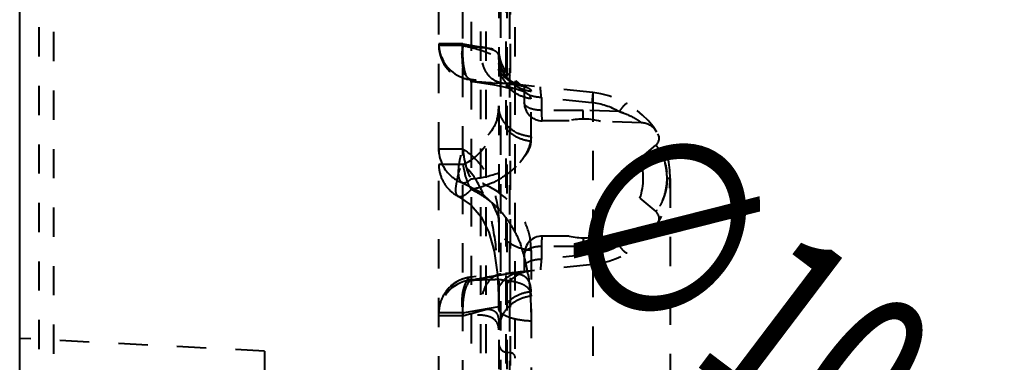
# Model space of a CAD drawing. Header units: millimetres. Extents: x 309 to 11345, y -1340 to 1318.
# Drawn here: x 1437.3 to 1492.7, y -382.3 to -363.1 of the extents above; entities that cross this region are included whole.
import ezdxf

# ---------------------------------------------------------------- set-up
doc = ezdxf.new("R2010")
doc.units = ezdxf.units.MM
doc.header["$LTSCALE"] = 16.335
doc.header["$PDMODE"] = 3
doc.header["$PDSIZE"] = 0.3125
doc.linetypes.add('HIDDEN', pattern=[0.2, 0.1, -0.1])
doc.layers.get('0').update_dxf_attribs({"linetype": 'CONTINUOUS'})
doc.layers.get('Defpoints').update_dxf_attribs({"linetype": 'CONTINUOUS'})
doc.layers.add('DEFAULT_2', color=8, linetype='HIDDEN')
doc.styles.get("Standard").update_dxf_attribs({"font": 'txt', "width": 0.8})
doc.dimstyles.get("Standard").update_dxf_attribs({"dimtxt": 0.15625, "dimasz": 0.1875, "dimexe": 0.125, "dimexo": 0.0625, "dimtad": 0, "dimtih": 1, "dimtoh": 1, "dimdsep": 46, "dimtxsty": 'Standard', "dimcen": 0.09, "dimadec": 0, "dimazin": 0, "dimtp": 0.01, "dimtm": 0.01, "dimtfac": 1, "dimtofl": 0, "dimtmove": 0, "dimatfit": 3, "dimfxl": 0, "dimtolj": 1, "dimarcsym": 0})

# ---------------------------------------------------------------- blocks, each defined once
blk = doc.blocks.new('*D170')
at = {"color": 4, "lineweight": -2}
blk.add_line((1497.371, -393.202), (1505.343, -399.239), dxfattribs=at)
at = {"color": 4}
blk.add_solid([(1506.35, -397.91), (1504.337, -400.567), (1513.316, -405.275)], dxfattribs=at)
at = {"layer": 'Defpoints', "color": 0}
for p in [(1513.316, -405.275), (1521.289, -411.311)]:
    blk.add_point(p, dxfattribs=at)
at = {"color": 6, "insert": (1484.083, -383.142), "char_height": 10, "attachment_point": 5, "rotation": 322.8702}
blk.add_mtext('\\A1;∅10.00', dxfattribs=at)

msp = doc.modelspace()

# ---------------------------------------------------------------- linework, layer by layer
at = {"color": 7, "linetype": 'Continuous'}
msp.add_line((1437.303, -708.458), (1437.303, -218.458), dxfattribs=at)
at = {"layer": 'DEFAULT_2', "color": 8, "linetype": 'HIDDEN'}
for p, q in [((1438.361, -304.753), (1438.361, -383.534)), ((1439.174, -308.281), (1439.174, -383.653)), ((1462.493, -600.102), (1462.493, -312.814)), ((1464.934, -597.141), (1464.934, -315.775)), ((1464.424, -594.681), (1464.424, -318.235)), ((1464.015, -318.935), (1464.015, -593.981)), ((1462.006, -586.34), (1462.006, -324.903)), ((1464.654, -325.271), (1464.654, -587.645)), ((1460.667, -586.117), (1460.667, -326.799)), ((1464.134, -586.306), (1464.134, -326.634)), ((1464.617, -326.634), (1464.617, -586.282)), ((1462.993, -331.122), (1462.993, -441.878)), ((1463.29, -331.122), (1463.29, -441.878)), ((1464.483, -418.582), (1464.483, -335.968)), ((1462.006, -364.482), (1460.667, -364.482)), ((1462.007, -364.482), (1464.015, -364.834)), ((1462.006, -364.571), (1460.667, -364.571)), ((1462.418, -366.565), (1462.468, -366.566)), ((1462.418, -366.565), (1462.418, -366.565)), ((1469.26, -367.196), (1462.468, -366.482)), ((1463.643, -366.654), (1464.039, -366.682)), ((1464.039, -366.682), (1464.16, -366.69)), ((1464.175, -366.662), (1464.635, -366.716)), ((1465.179, -366.76), (1465.192, -366.768)), ((1465.179, -366.76), (1465.179, -366.76)), ((1465.179, -366.76), (1465.18, -366.76)), ((1465.437, -366.794), (1465.437, -367.773)), ((1465.816, -369.931), (1465.816, -367.121)), ((1469.26, -367.196), (1469.26, -452.657)), ((1466.39, -367.476), (1466.39, -368.197)), ((1469.207, -367.772), (1466.39, -367.476)), ((1468.72, -368.197), (1466.39, -368.197)), ((1470.726, -368.267), (1468.72, -368.197)), ((1467.945, -368.778), (1466.443, -368.778)), ((1471.982, -368.891), (1469.685, -368.811)), ((1462.006, -370.355), (1460.667, -370.355)), ((1471.886, -370.896), (1472.78, -370.146)), ((1462.007, -371.211), (1460.667, -371.211)), ((1461.999, -372.248), (1461.998, -372.248)), ((1473.582, -371.996), (1473.402, -371.996)), ((1473.582, -371.996), (1473.582, -453.704)), ((1461.764, -373.003), (1461.764, -373.003)), ((1461.764, -373.003), (1462.477, -373.494)), ((1471.886, -373.096), (1472.78, -373.846)), ((1462.477, -373.494), (1463.03, -374.149)), ((1463.03, -374.149), (1463.453, -374.99)), ((1463.453, -374.99), (1463.759, -376.061)), ((1467.945, -375.214), (1466.443, -375.214)), ((1471.982, -375.101), (1469.685, -375.181)), ((1463.759, -376.061), (1463.944, -377.368)), ((1465.816, -376.016), (1465.816, -398.764)), ((1466.39, -375.795), (1466.39, -376.516)), ((1468.72, -375.795), (1466.39, -375.795)), ((1470.726, -375.725), (1468.72, -375.795)), ((1465.437, -376.219), (1465.437, -377.198)), ((1469.207, -376.22), (1466.39, -376.516)), ((1464.874, -377.267), (1462.38, -377.675)), ((1469.26, -376.796), (1462.468, -377.51)), ((1465.251, -377.218), (1464.874, -377.267)), ((1465.192, -377.224), (1465.184, -377.23)), ((1465.297, -377.212), (1465.249, -377.218)), ((1462.468, -377.678), (1462.388, -377.673)), ((1462.388, -377.673), (1462.388, -377.674)), ((1464.165, -377.391), (1464.044, -377.412)), ((1462.006, -379.51), (1464.015, -379.158)), ((1464.015, -379.158), (1462.006, -379.51)), ((1462.006, -379.51), (1460.667, -379.51)), ((1462.006, -379.663), (1460.667, -379.663)), ((1450.956, -381.643), (1437.303, -380.928)), ((1450.956, -381.643), (1450.956, -400.558)), ((1464.654, -381.73), (1464.483, -381.718))]:
    msp.add_line(p, q, dxfattribs=at)
for points in [[(1465.061, -366.792), (1465.056, -366.791), (1464.841, -366.684), (1464.453, -366.348), (1464.13, -365.794), (1464.015, -365.15)], [(1464.78, -367.014), (1464.743, -366.993), (1464.479, -366.778), (1464.174, -366.322), (1464.015, -365.587)], [(1462.417, -366.565), (1462.942, -366.637), (1463.78, -366.771)], [(1464.635, -366.716), (1464.97, -366.771), (1465.061, -366.792)], [(1463.78, -366.771), (1464.396, -366.899), (1464.736, -366.997), (1464.78, -367.014)], [(1465.245, -366.774), (1465.191, -366.764), (1465.179, -366.76)], [(1461.998, -372.248), (1463.008, -372.756), (1463.652, -373.376), (1463.973, -374.122), (1464.015, -374.555)], [(1465.179, -377.232), (1465.19, -377.228), (1465.245, -377.218)], [(1465.184, -377.23), (1465.179, -377.232), (1465.192, -377.228)], [(1463.944, -377.368), (1464.013, -378.88), (1464.015, -379.266)]]:
    msp.add_lwpolyline(points, dxfattribs=at)
for centre, radius, start, end in [((1462.678, -364.571), 2.011, 180, 262.5514), ((1466.026, -364.834), 2.011, 180, 264), ((1462.677, -364.495), 1.998, 201.0709, 263.9732), ((1466.114, -365.097), 2.103, 193.2179, 201.2064), ((1470.113, -272.828), 94.049, 265.33708, 266.05478), ((1454.499, -507.199), 140.841, 85.8872, 86.0667), ((1461.605, -408.132), 41.519, 85.3562, 85.8623), ((1464.436, -367.404), 1.001, 39.2314, 58.083), ((1466.083, -364.981), 2.159, 237.4388, 252.256), ((1463.86, -373.588), 6.915, 79.9345, 80.9024), ((1465.314, -366.109), 0.669, 260.4431, 264.0521), ((1466.047, -365.105), 2.03, 252.2462, 258.3628), ((1466.006, -365.303), 1.828, 258.3552, 264.0285), ((1468.755, -371.996), 4.826, 276, 84), ((1466.443, -367.773), 1.006, 180, 270), ((1468.808, -371.572), 3.821, 59.8618, 83.9982), ((1460.921, -367.948), 3.095, 357.0105, 0.0058), ((1465.494, -367.947), 1.478, 180.0179, 186.363), ((1469.157, -373.398), 5.365, 69.9401, 72.9899), ((1468.755, -371.996), 3.318, 73.721, 104.1411), ((1471.947, -369.896), 1.006, 33.3405, 88), ((1465.954, -367.567), 2.098, 240.4201, 246.3275), ((1472.457, -369.761), 0.503, 310, 31.1211), ((1462.678, -370.355), 2.011, 180.0003, 226.8615), ((1468.755, -371.996), 3.318, 340.6476, 19.3524), ((1470.288, -371.984), 3.113, 10.2941, 15.9996), ((1462.664, -371.21), 1.997, 180.0363, 188.5461), ((1467.853, -370.121), 5.947, 190.5618, 195.6436), ((1470.21, -371.996), 3.192, 0.0021, 10.2638), ((1461.462, -367.548), 5.178, 295.2491, 299.9966), ((1461.548, -367.699), 5.005, 300.0141, 301.6785), ((1470.252, -372), 3.15, 344.7911, 0.0688), ((1462.674, -371.216), 2.005, 230.9219, 242.9532), ((1465.318, -371.105), 3.226, 204.7562, 207.9225), ((1461.797, -368.569), 4.102, 279.4158, 281.8409), ((1460.138, -377.573), 5.477, 56.8209, 64.8279), ((1470.435, -372.052), 2.96, 335.7963, 344.8331), ((1460.289, -377.334), 5.195, 49.466, 56.7734), ((1460.355, -377.255), 5.092, 41.8429, 49.4452), ((1460.301, -377.302), 5.163, 36.1578, 41.8299), ((1472.457, -374.231), 0.503, 328.88, 50), ((1460.049, -377.48), 5.471, 28.5968, 36.108), ((1459.735, -377.656), 5.832, 26.6716, 28.6426), ((1471.947, -374.096), 1.006, 272, 326.6595), ((1466.443, -376.219), 1.006, 90, 180), ((1468.755, -371.996), 3.318, 255.8589, 286.279), ((1457.997, -378.341), 7.702, 14.4099, 19.2055), ((1468.808, -372.42), 3.821, 276, 300.1399), ((1456.649, -378.69), 9.094, 10.9888, 14.4284), ((1466.026, -379.158), 2.011, 96, 180), ((1464.432, -376.597), 1.006, 301.917, 321.7118), ((1455.565, -378.908), 10.2, 9.8322, 11.0291), ((1454.943, -379.016), 10.832, 8.8143, 9.8334), ((1462.668, -379.664), 2.001, 98.5661, 179.9786), ((1462.676, -379.487), 1.988, 96.0221, 179.9804), ((1463.605, -386.795), 9.151, 87.2644, 88.7114), ((1463.667, -385.446), 7.801, 86.2965, 87.2501), ((1474.202, -433.621), 57.119, 99.7021, 100.1208), ((1464.518, -381.216), 0.503, 180, 266), ((1464.633, -382.031), 0.302, 0, 86)]:
    msp.add_arc(centre, radius, start, end, dxfattribs=at)
for points in [[(1460.667, -364.482), (1460.667, -364.728), (1460.714, -364.977), (1460.802, -365.206)], [(1464.532, -366.476), (1464.369, -366.298), (1464.241, -366.083), (1464.154, -365.858)], [(1461.765, -366.274), (1461.982, -366.385), (1462.224, -366.457), (1462.467, -366.482)], [(1461.765, -366.274), (1461.982, -366.385), (1462.224, -366.457), (1462.467, -366.482)], [(1464.921, -366.801), (1464.779, -366.71), (1464.646, -366.601), (1464.532, -366.476)], [(1465.628, -366.929), (1465.655, -366.942), (1465.681, -366.955), (1465.706, -366.971)], [(1464.121, -368.502), (1464.072, -368.377), (1464.039, -368.245), (1464.024, -368.111)], [(1465.816, -369.668), (1465.575, -369.646), (1465.334, -369.586), (1465.112, -369.488)], [(1461.303, -371.822), (1461.501, -372.008), (1461.742, -372.156), (1461.998, -372.248)], [(1464.946, -375.039), (1465.071, -375.287), (1465.179, -375.544), (1465.27, -375.807)], [(1471.179, -376.17), (1471.167, -376.176), (1471.152, -376.175), (1471.139, -376.171)], [(1471.179, -376.17), (1471.167, -376.176), (1471.152, -376.175), (1471.139, -376.171)], [(1461.767, -377.717), (1461.549, -377.828), (1461.348, -377.982), (1461.184, -378.164)], [(1462.467, -377.51), (1462.225, -377.535), (1461.984, -377.607), (1461.767, -377.717)], [(1462.467, -377.51), (1462.225, -377.535), (1461.984, -377.607), (1461.767, -377.717)], [(1465.647, -377.356), (1465.697, -377.681), (1465.733, -378.008), (1465.759, -378.335)], [(1461.184, -378.164), (1461.02, -378.346), (1460.887, -378.562), (1460.8, -378.791)], [(1461.184, -378.164), (1461.02, -378.346), (1460.887, -378.562), (1460.8, -378.791)], [(1461.184, -378.164), (1461.02, -378.346), (1460.887, -378.562), (1460.8, -378.791)], [(1460.8, -378.791), (1460.713, -379.018), (1460.667, -379.266), (1460.667, -379.51)]]:
    msp.add_open_spline(points, degree=3, dxfattribs=at)
for points, knots in [([(1462.468, -366.482), (1462.371, -366.472), (1462.165, -366.267), (1462.067, -365.928), (1462.022, -365.557), (1461.97, -365.222), (1461.95, -364.856), (1461.985, -364.607), (1462.006, -364.482)], [0, 0, 0, 0, 0.134743, 0.352296, 0.492699, 0.652427, 0.823395, 1, 1, 1, 1]), ([(1462.006, -364.482), (1461.984, -364.722), (1461.969, -365.188), (1462.022, -365.744), (1462.132, -366.117), (1462.237, -366.344), (1462.376, -366.473), (1462.468, -366.482)], [0, 0, 0, 0, 0.334957, 0.64676, 0.772362, 0.871718, 1, 1, 1, 1]), ([(1462.006, -364.482), (1461.984, -364.722), (1461.969, -365.188), (1462.022, -365.744), (1462.132, -366.117), (1462.237, -366.344), (1462.376, -366.473), (1462.468, -366.482)], [0, 0, 0, 0, 0.334969, 0.646777, 0.772377, 0.871728, 1, 1, 1, 1]), ([(1461.985, -365.232), (1461.977, -365.043), (1461.981, -364.793), (1462.001, -364.543), (1462.006, -364.482)], [0, 0, 0, 0, 0.75472, 1, 1, 1, 1]), ([(1461.985, -365.232), (1461.977, -365.043), (1461.981, -364.793), (1462.001, -364.543), (1462.006, -364.482)], [0, 0, 0, 0, 0.75472, 1, 1, 1, 1]), ([(1461.985, -365.232), (1461.977, -365.043), (1461.981, -364.793), (1462.001, -364.543), (1462.006, -364.482)], [0, 0, 0, 0, 0.75472, 1, 1, 1, 1]), ([(1461.985, -365.232), (1461.977, -365.043), (1461.981, -364.793), (1462.001, -364.543), (1462.006, -364.482)], [0, 0, 0, 0, 0.754721, 1, 1, 1, 1]), ([(1462.006, -364.571), (1461.979, -364.806), (1461.953, -365.265), (1461.992, -365.815), (1462.092, -366.189), (1462.19, -366.419), (1462.326, -366.553), (1462.418, -366.565)], [0, 0, 0, 0, 0.331883, 0.643106, 0.769425, 0.869848, 1, 1, 1, 1]), ([(1462.006, -364.571), (1461.99, -364.803), (1461.986, -365.253), (1462.054, -365.865), (1462.196, -366.313), (1462.374, -366.537), (1462.468, -366.566)], [0, 0, 0, 0, 0.329007, 0.635102, 0.861338, 1, 1, 1, 1]), ([(1463.704, -364.78), (1463.47, -364.739), (1462.902, -364.68), (1462.336, -364.615), (1462.006, -364.571)], [0, 0, 0, 0, 0.416652, 1, 1, 1, 1]), ([(1462.006, -364.571), (1462.279, -364.63), (1462.667, -364.721), (1463.155, -364.877), (1463.599, -365.05), (1464.015, -365.319), (1464.015, -365.587)], [0, 0, 0, 0, 0.359686, 0.516606, 0.654293, 1, 1, 1, 1]), ([(1464.156, -366.66), (1463.992, -366.643), (1463.637, -366.495), (1463.25, -366.015), (1463.033, -365.37), (1463.006, -364.896), (1463.019, -364.66)], [0, 0, 0, 0, 0.196826, 0.437352, 0.716526, 1, 1, 1, 1]), ([(1464.015, -365.149), (1464.015, -365.091), (1463.946, -364.955), (1463.723, -364.835), (1463.408, -364.733), (1463.159, -364.684), (1463.019, -364.66)], [0, 0, 0, 0, 0.150149, 0.352817, 0.63581, 1, 1, 1, 1]), ([(1465.297, -366.78), (1464.859, -366.734), (1464.187, -366.34), (1463.777, -365.501), (1463.699, -365.017), (1463.704, -364.78)], [0, 0, 0, 0, 0.478018, 0.742457, 1, 1, 1, 1]), ([(1462.065, -365.872), (1462.054, -365.824), (1462.012, -365.613), (1461.992, -365.397), (1461.985, -365.232)], [0, 0, 0, 0, 0.230666, 1, 1, 1, 1]), ([(1464.067, -365.578), (1464.058, -365.542), (1464.029, -365.401), (1464.015, -365.257), (1464.015, -365.15)], [0, 0, 0, 0, 0.257575, 1, 1, 1, 1]), ([(1465.816, -367.544), (1465.576, -367.52), (1465.095, -367.369), (1464.304, -366.801), (1464.015, -366.052), (1464.015, -365.587)], [0, 0, 0, 0, 0.252262, 0.51398, 1, 1, 1, 1]), ([(1462.468, -366.482), (1462.376, -366.473), (1462.237, -366.344), (1462.132, -366.117), (1462.085, -365.96), (1462.065, -365.872)], [0, 0, 0, 0, 0.363136, 0.644411, 1, 1, 1, 1]), ([(1465.816, -367.544), (1465.816, -367.416), (1465.586, -367.233), (1465.253, -367.096), (1464.846, -366.971), (1464.354, -366.86), (1463.552, -366.712), (1462.913, -366.623), (1462.468, -366.566)], [0, 0, 0, 0, 0.107412, 0.198723, 0.316617, 0.459117, 0.623164, 1, 1, 1, 1]), ([(1464.176, -366.662), (1464.222, -366.667), (1464.396, -366.685), (1464.571, -366.706), (1464.699, -366.723)], [0, 0, 0, 0, 0.262861, 1, 1, 1, 1]), ([(1464.699, -366.723), (1464.721, -366.726), (1464.806, -366.738), (1464.891, -366.751), (1464.954, -366.761)], [0, 0, 0, 0, 0.259603, 1, 1, 1, 1]), ([(1465.245, -366.774), (1465.181, -366.767), (1465.095, -366.749), (1465.007, -366.685), (1464.963, -366.643), (1464.922, -366.544), (1464.954, -366.547)], [0, 0, 0, 0, 0.470493, 0.632183, 0.76051, 1, 1, 1, 1]), ([(1464.954, -366.612), (1464.951, -366.605), (1464.945, -366.585), (1464.942, -366.555), (1464.954, -366.547)], [0, 0, 0, 0, 0.357805, 1, 1, 1, 1]), ([(1464.966, -366.749), (1464.996, -366.752), (1465.106, -366.761), (1465.217, -366.771), (1465.297, -366.78)], [0, 0, 0, 0, 0.270711, 1, 1, 1, 1]), ([(1465.069, -366.78), (1465.107, -366.787), (1465.245, -366.813), (1465.381, -366.844), (1465.477, -366.874)], [0, 0, 0, 0, 0.280671, 1, 1, 1, 1]), ([(1466.39, -367.476), (1466.267, -367.473), (1466.032, -367.447), (1465.696, -367.361), (1465.437, -367.185), (1465.437, -367.051)], [0, 0, 0, 0, 0.337848, 0.632617, 1, 1, 1, 1]), ([(1465.477, -366.874), (1465.491, -366.878), (1465.542, -366.894), (1465.592, -366.913), (1465.628, -366.929)], [0, 0, 0, 0, 0.272088, 1, 1, 1, 1]), ([(1465.706, -366.971), (1465.723, -366.981), (1465.774, -367.017), (1465.816, -367.077), (1465.816, -367.121)], [0, 0, 0, 0, 0.312647, 1, 1, 1, 1]), ([(1466.39, -367.476), (1466.382, -367.396), (1466.371, -367.282), (1466.358, -367.14), (1466.349, -367.054), (1466.345, -366.988), (1466.337, -366.933), (1466.342, -366.911), (1466.334, -366.889), (1466.337, -366.889)], [0, 0, 0, 0, 0.407929, 0.580511, 0.727184, 0.844746, 0.930559, 0.982681, 1, 1, 1, 1]), ([(1469.26, -367.196), (1469.263, -367.196), (1469.256, -367.217), (1469.26, -367.24), (1469.252, -367.292), (1469.248, -367.358), (1469.24, -367.442), (1469.226, -367.581), (1469.215, -367.693), (1469.207, -367.772)], [0, 0, 0, 0, 0.017604, 0.0694, 0.154447, 0.271213, 0.417335, 0.590263, 1, 1, 1, 1]), ([(1466.39, -368.197), (1466.267, -368.195), (1466.032, -368.169), (1465.696, -368.083), (1465.437, -367.907), (1465.437, -367.773)], [0, 0, 0, 0, 0.337799, 0.632548, 1, 1, 1, 1]), ([(1471.179, -367.822), (1471.159, -367.811), (1471.084, -367.841), (1470.993, -367.929), (1470.861, -368.077), (1470.774, -368.198), (1470.726, -368.267)], [0, 0, 0, 0, 0.103756, 0.308106, 0.614402, 1, 1, 1, 1]), ([(1471.179, -367.822), (1471.167, -367.815), (1471.145, -367.818), (1471.127, -367.825), (1471.121, -367.828)], [0, 0, 0, 0, 0.681849, 1, 1, 1, 1]), ([(1464.015, -368.117), (1464.015, -368.605), (1463.575, -369.673), (1462.571, -370.254), (1462.006, -370.355)], [0, 0, 0, 0, 0.459447, 1, 1, 1, 1]), ([(1462.007, -371.211), (1462.624, -370.995), (1463.357, -370.198), (1463.873, -369.036), (1463.995, -368.412), (1464.011, -368.11)], [0, 0, 0, 0, 0.511106, 0.763265, 1, 1, 1, 1]), ([(1465.816, -369.931), (1465.582, -369.908), (1465.112, -369.776), (1464.328, -369.27), (1464.015, -368.558), (1464.015, -368.117)], [0, 0, 0, 0, 0.256164, 0.519777, 1, 1, 1, 1]), ([(1466.39, -368.197), (1466.348, -368.196), (1466.189, -368.188), (1466.029, -368.164), (1465.914, -368.134)], [0, 0, 0, 0, 0.258794, 1, 1, 1, 1]), ([(1466.39, -368.197), (1466.392, -368.277), (1466.397, -368.418), (1466.407, -368.582), (1466.417, -368.682), (1466.425, -368.733), (1466.431, -368.76), (1466.438, -368.778), (1466.443, -368.778)], [0, 0, 0, 0, 0.406085, 0.722945, 0.839327, 0.924638, 0.977754, 1, 1, 1, 1]), ([(1468.735, -368.678), (1468.733, -368.649), (1468.723, -368.489), (1468.721, -368.328), (1468.72, -368.197)], [0, 0, 0, 0, 0.182674, 1, 1, 1, 1]), ([(1470.726, -368.267), (1471.008, -368.354), (1471.346, -368.484), (1471.715, -368.695), (1471.844, -368.777), (1471.943, -368.855), (1471.967, -368.874), (1471.985, -368.891), (1471.982, -368.891)], [0, 0, 0, 0, 0.627451, 0.769399, 0.890651, 0.973509, 0.994456, 1, 1, 1, 1]), ([(1464.919, -369.391), (1464.739, -369.289), (1464.415, -369.035), (1464.193, -368.686), (1464.121, -368.502)], [0, 0, 0, 0, 0.51201, 1, 1, 1, 1]), ([(1462.468, -372.026), (1462.937, -371.98), (1463.792, -371.812), (1464.742, -371.384), (1465.299, -370.952), (1465.663, -370.547), (1465.816, -370.168), (1465.816, -369.931)], [0, 0, 0, 0, 0.334497, 0.613471, 0.730076, 0.831926, 1, 1, 1, 1]), ([(1465.816, -369.668), (1465.804, -369.956), (1465.625, -370.589), (1465.22, -371.097), (1464.973, -371.339)], [0, 0, 0, 0, 0.454352, 1, 1, 1, 1]), ([(1461.999, -372.246), (1461.912, -372.213), (1461.813, -372.049), (1461.776, -371.804), (1461.768, -371.442), (1461.838, -370.949), (1461.943, -370.552), (1462.006, -370.355)], [0, 0, 0, 0, 0.141463, 0.248812, 0.380527, 0.686539, 1, 1, 1, 1]), ([(1462.006, -370.355), (1462.036, -370.666), (1462.135, -371.238), (1462.329, -371.796), (1462.468, -372.026)], [0, 0, 0, 0, 0.537365, 1, 1, 1, 1]), ([(1462.006, -370.355), (1462.345, -370.558), (1462.957, -371.091), (1463.814, -372.48), (1464.014, -373.734), (1464.015, -374.555)], [0, 0, 0, 0, 0.244683, 0.49186, 1, 1, 1, 1]), ([(1472.83, -370.211), (1472.823, -370.201), (1472.812, -370.186), (1472.793, -370.165), (1472.789, -370.154), (1472.778, -370.147), (1472.78, -370.146)], [0, 0, 0, 0, 0.433539, 0.746993, 0.936705, 1, 1, 1, 1]), ([(1472.78, -370.146), (1472.783, -370.147), (1472.788, -370.161), (1472.808, -370.178), (1472.834, -370.217), (1472.872, -370.266), (1472.917, -370.331), (1472.99, -370.445), (1473.09, -370.624), (1473.207, -370.887), (1473.353, -371.342), (1473.402, -371.727), (1473.402, -371.996)], [0, 0, 0, 0, 0.0047, 0.018719, 0.041749, 0.073387, 0.113181, 0.160715, 0.277678, 0.42253, 0.594156, 1, 1, 1, 1]), ([(1460.689, -371.507), (1460.726, -371.751), (1460.89, -372.231), (1461.219, -372.617), (1461.41, -372.772)], [0, 0, 0, 0, 0.500536, 1, 1, 1, 1]), ([(1461.764, -373.003), (1461.691, -372.965), (1461.622, -372.814), (1461.615, -372.602), (1461.641, -372.378), (1461.695, -372.119), (1461.745, -371.821), (1461.825, -371.502), (1461.934, -371.301), (1462.006, -371.211)], [0, 0, 0, 0, 0.129593, 0.224305, 0.341754, 0.482343, 0.644128, 0.819064, 1, 1, 1, 1]), ([(1464.015, -379.261), (1464.015, -378.486), (1463.992, -376.971), (1463.758, -374.771), (1463.227, -372.774), (1462.486, -371.619), (1462.007, -371.212)], [0, 0, 0, 0, 0.273598, 0.534316, 0.778298, 1, 1, 1, 1]), ([(1462.389, -372.456), (1462.363, -372.401), (1462.26, -372.163), (1462.179, -371.916), (1462.125, -371.725)], [0, 0, 0, 0, 0.234278, 1, 1, 1, 1]), ([(1464.973, -371.339), (1464.916, -371.395), (1464.668, -371.624), (1464.394, -371.824), (1464.176, -371.958)], [0, 0, 0, 0, 0.238154, 1, 1, 1, 1]), ([(1462.468, -372.026), (1462.43, -372.065), (1462.308, -372.182), (1462.113, -372.289), (1461.999, -372.246)], [0, 0, 0, 0, 0.310371, 1, 1, 1, 1]), ([(1465.816, -376.016), (1465.822, -375.606), (1465.683, -374.76), (1465.027, -373.594), (1463.913, -372.64), (1462.984, -372.194), (1462.468, -372.026)], [0, 0, 0, 0, 0.221331, 0.451107, 0.707238, 1, 1, 1, 1]), ([(1463.671, -372.232), (1463.591, -372.269), (1463.258, -372.417), (1462.908, -372.527), (1462.638, -372.584)], [0, 0, 0, 0, 0.242243, 1, 1, 1, 1]), ([(1473.402, -371.996), (1473.402, -372.136), (1473.384, -372.405), (1473.311, -372.782), (1473.207, -373.105), (1473.09, -373.368), (1472.99, -373.547), (1472.917, -373.661), (1472.871, -373.726), (1472.837, -373.776), (1472.803, -373.813), (1472.796, -373.832), (1472.777, -373.844), (1472.78, -373.846)], [0, 0, 0, 0, 0.210795, 0.406229, 0.577748, 0.7225, 0.839383, 0.886888, 0.926662, 0.958279, 0.981302, 0.995315, 1, 1, 1, 1]), ([(1462.468, -372.616), (1462.405, -372.691), (1462.276, -372.818), (1462.061, -372.982), (1461.855, -373.049), (1461.764, -373.003)], [0, 0, 0, 0, 0.352822, 0.636535, 1, 1, 1, 1]), ([(1472.78, -373.846), (1472.782, -373.845), (1472.786, -373.835), (1472.8, -373.822), (1472.82, -373.794), (1472.836, -373.774), (1472.845, -373.761)], [0, 0, 0, 0, 0.063443, 0.25355, 0.567351, 1, 1, 1, 1]), ([(1465.816, -376.016), (1465.564, -375.997), (1465.081, -375.893), (1464.477, -375.552), (1464.104, -375.08), (1464.015, -374.726), (1464.015, -374.567)], [0, 0, 0, 0, 0.301419, 0.580465, 0.810595, 1, 1, 1, 1]), ([(1466.443, -375.214), (1466.438, -375.214), (1466.431, -375.232), (1466.425, -375.259), (1466.417, -375.31), (1466.407, -375.41), (1466.397, -375.574), (1466.392, -375.715), (1466.39, -375.795)], [0, 0, 0, 0, 0.022246, 0.075362, 0.160673, 0.277055, 0.593915, 1, 1, 1, 1]), ([(1468.735, -375.314), (1468.733, -375.343), (1468.723, -375.503), (1468.721, -375.664), (1468.72, -375.795)], [0, 0, 0, 0, 0.182674, 1, 1, 1, 1]), ([(1471.982, -375.101), (1471.985, -375.101), (1471.967, -375.118), (1471.943, -375.137), (1471.843, -375.215), (1471.715, -375.297), (1471.346, -375.508), (1471.008, -375.638), (1470.726, -375.725)], [0, 0, 0, 0, 0.005533, 0.026467, 0.109374, 0.230715, 0.37271, 1, 1, 1, 1]), ([(1471.497, -375.417), (1471.604, -375.362), (1471.767, -375.265), (1471.926, -375.158), (1471.976, -375.109)], [0, 0, 0, 0, 0.632934, 1, 1, 1, 1]), ([(1466.39, -375.795), (1466.267, -375.797), (1466.032, -375.823), (1465.696, -375.909), (1465.437, -376.085), (1465.437, -376.219)], [0, 0, 0, 0, 0.337798, 0.632546, 1, 1, 1, 1]), ([(1466.39, -375.795), (1466.348, -375.796), (1466.189, -375.804), (1466.029, -375.828), (1465.914, -375.858)], [0, 0, 0, 0, 0.258796, 1, 1, 1, 1]), ([(1471.179, -376.17), (1471.159, -376.181), (1471.084, -376.151), (1470.993, -376.063), (1470.861, -375.915), (1470.774, -375.794), (1470.726, -375.725)], [0, 0, 0, 0, 0.10376, 0.308111, 0.614404, 1, 1, 1, 1]), ([(1466.39, -376.516), (1466.267, -376.519), (1466.032, -376.545), (1465.696, -376.631), (1465.437, -376.807), (1465.437, -376.941)], [0, 0, 0, 0, 0.337848, 0.632617, 1, 1, 1, 1]), ([(1466.39, -376.516), (1466.382, -376.596), (1466.371, -376.71), (1466.358, -376.852), (1466.349, -376.938), (1466.345, -377.004), (1466.337, -377.059), (1466.342, -377.081), (1466.334, -377.103), (1466.337, -377.103)], [0, 0, 0, 0, 0.408064, 0.580642, 0.727298, 0.844817, 0.930591, 0.982688, 1, 1, 1, 1]), ([(1469.26, -376.796), (1469.263, -376.796), (1469.256, -376.775), (1469.26, -376.752), (1469.252, -376.7), (1469.248, -376.635), (1469.24, -376.55), (1469.226, -376.411), (1469.215, -376.299), (1469.207, -376.22)], [0, 0, 0, 0, 0.017605, 0.069401, 0.154448, 0.271214, 0.417337, 0.590264, 1, 1, 1, 1]), ([(1465.297, -377.213), (1465.079, -377.236), (1464.63, -377.38), (1464.089, -377.854), (1463.77, -378.506), (1463.699, -378.982), (1463.704, -379.212)], [0, 0, 0, 0, 0.235721, 0.49165, 0.751885, 1, 1, 1, 1]), ([(1464.964, -377.256), (1464.934, -377.261), (1464.804, -377.281), (1464.675, -377.302), (1464.576, -377.319)], [0, 0, 0, 0, 0.233376, 1, 1, 1, 1]), ([(1465.245, -377.218), (1465.195, -377.223), (1465.073, -377.247), (1464.954, -377.342), (1464.939, -377.416)], [0, 0, 0, 0, 0.401707, 1, 1, 1, 1]), ([(1465.245, -377.218), (1465.213, -377.221), (1465.154, -377.232), (1465.048, -377.269), (1464.967, -377.337), (1464.942, -377.41), (1464.947, -377.44), (1464.954, -377.445)], [0, 0, 0, 0, 0.236479, 0.429352, 0.817085, 0.934242, 1, 1, 1, 1]), ([(1465.249, -377.218), (1465.227, -377.22), (1465.132, -377.232), (1465.037, -377.245), (1464.964, -377.256)], [0, 0, 0, 0, 0.232059, 1, 1, 1, 1]), ([(1462.381, -377.675), (1462.289, -377.689), (1462.156, -377.826), (1462.062, -378.058), (1461.971, -378.433), (1461.942, -378.978), (1461.976, -379.432), (1462.006, -379.663)], [0, 0, 0, 0, 0.131517, 0.232627, 0.359509, 0.670285, 1, 1, 1, 1]), ([(1462.468, -377.51), (1462.376, -377.519), (1462.237, -377.648), (1462.132, -377.875), (1462.022, -378.248), (1461.969, -378.804), (1461.984, -379.27), (1462.006, -379.51)], [0, 0, 0, 0, 0.128273, 0.227623, 0.353223, 0.665031, 1, 1, 1, 1]), ([(1462.214, -377.713), (1462.199, -377.739), (1462.133, -377.869), (1462.09, -378.009), (1462.065, -378.12)], [0, 0, 0, 0, 0.213456, 1, 1, 1, 1]), ([(1462.215, -377.713), (1462.2, -377.738), (1462.137, -377.861), (1462.095, -377.994), (1462.07, -378.099)], [0, 0, 0, 0, 0.211434, 1, 1, 1, 1]), ([(1462.468, -377.678), (1462.376, -377.721), (1462.212, -377.952), (1462.133, -378.198), (1462.096, -378.354)], [0, 0, 0, 0, 0.387814, 1, 1, 1, 1]), ([(1462.468, -377.51), (1462.445, -377.512), (1462.336, -377.542), (1462.259, -377.637), (1462.214, -377.713)], [0, 0, 0, 0, 0.203976, 1, 1, 1, 1]), ([(1462.468, -377.51), (1462.445, -377.512), (1462.337, -377.542), (1462.26, -377.636), (1462.215, -377.712)], [0, 0, 0, 0, 0.204178, 1, 1, 1, 1]), ([(1462.468, -377.51), (1462.445, -377.512), (1462.337, -377.542), (1462.26, -377.636), (1462.215, -377.712)], [0, 0, 0, 0, 0.203498, 1, 1, 1, 1]), ([(1462.468, -377.51), (1462.445, -377.512), (1462.337, -377.542), (1462.26, -377.636), (1462.215, -377.712)], [0, 0, 0, 0, 0.204185, 1, 1, 1, 1]), ([(1464.044, -377.412), (1463.925, -377.433), (1463.4, -377.527), (1462.875, -377.616), (1462.468, -377.678)], [0, 0, 0, 0, 0.227216, 1, 1, 1, 1]), ([(1462.468, -377.678), (1462.587, -377.672), (1463.034, -377.649), (1463.482, -377.639), (1463.811, -377.646)], [0, 0, 0, 0, 0.265624, 1, 1, 1, 1]), ([(1464.156, -377.333), (1463.986, -377.35), (1463.631, -377.502), (1463.254, -377.976), (1463.034, -378.612), (1463.005, -379.087), (1463.019, -379.332)], [0, 0, 0, 0, 0.204298, 0.437, 0.705918, 1, 1, 1, 1]), ([(1465.816, -378.328), (1465.817, -378.15), (1465.788, -377.885), (1465.614, -377.597), (1465.351, -377.382), (1464.834, -377.277), (1464.405, -377.306), (1464.156, -377.332)], [0, 0, 0, 0, 0.234419, 0.334588, 0.43398, 0.671823, 1, 1, 1, 1]), ([(1464.171, -377.662), (1464.244, -377.666), (1464.506, -377.688), (1464.767, -377.725), (1464.952, -377.77)], [0, 0, 0, 0, 0.276022, 1, 1, 1, 1]), ([(1464.939, -377.416), (1464.937, -377.423), (1464.933, -377.438), (1464.948, -377.446), (1464.954, -377.445)], [0, 0, 0, 0, 0.56739, 1, 1, 1, 1]), ([(1464.952, -377.77), (1465.083, -377.802), (1465.316, -377.875), (1465.606, -378.052), (1465.778, -378.298), (1465.812, -378.482), (1465.816, -378.574)], [0, 0, 0, 0, 0.316799, 0.570019, 0.785288, 1, 1, 1, 1]), ([(1462.07, -378.099), (1462.058, -378.147), (1462.015, -378.359), (1461.994, -378.574), (1461.986, -378.74)], [0, 0, 0, 0, 0.229695, 1, 1, 1, 1]), ([(1462.07, -378.099), (1462.058, -378.147), (1462.015, -378.359), (1461.994, -378.574), (1461.986, -378.74)], [0, 0, 0, 0, 0.229695, 1, 1, 1, 1]), ([(1462.096, -378.354), (1462.048, -378.561), (1461.997, -378.999), (1461.994, -379.438), (1462.006, -379.663)], [0, 0, 0, 0, 0.484404, 1, 1, 1, 1]), ([(1465.816, -378.328), (1465.575, -378.351), (1465.104, -378.471), (1464.51, -378.867), (1464.11, -379.431), (1464.015, -379.876), (1464.015, -380.092)], [0, 0, 0, 0, 0.264209, 0.519601, 0.763734, 1, 1, 1, 1]), ([(1465.759, -378.335), (1465.769, -378.469), (1465.805, -379.011), (1465.816, -379.555), (1465.816, -379.965)], [0, 0, 0, 0, 0.246919, 1, 1, 1, 1]), ([(1461.986, -378.74), (1461.977, -378.933), (1461.981, -379.191), (1462.001, -379.447), (1462.006, -379.51)], [0, 0, 0, 0, 0.754612, 1, 1, 1, 1]), ([(1461.986, -378.74), (1461.977, -378.933), (1461.981, -379.191), (1462, -379.447), (1462.006, -379.51)], [0, 0, 0, 0, 0.754612, 1, 1, 1, 1]), ([(1461.986, -378.74), (1461.977, -378.933), (1461.981, -379.191), (1462.001, -379.447), (1462.006, -379.51)], [0, 0, 0, 0, 0.754612, 1, 1, 1, 1]), ([(1461.985, -378.758), (1461.977, -378.947), (1461.981, -379.199), (1462, -379.449), (1462.006, -379.51)], [0, 0, 0, 0, 0.75471, 1, 1, 1, 1]), ([(1464.921, -378.879), (1464.738, -378.99), (1464.407, -379.27), (1464.198, -379.649), (1464.127, -379.846)], [0, 0, 0, 0, 0.506344, 1, 1, 1, 1]), ([(1465.816, -378.574), (1465.74, -378.581), (1465.428, -378.632), (1465.127, -378.754), (1464.921, -378.879)], [0, 0, 0, 0, 0.240081, 1, 1, 1, 1]), ([(1462.006, -379.663), (1462.341, -379.58), (1462.804, -379.448), (1463.367, -379.289), (1463.601, -379.231), (1463.704, -379.213)], [0, 0, 0, 0, 0.588851, 0.821718, 1, 1, 1, 1]), ([(1463.019, -379.332), (1463.165, -379.307), (1463.423, -379.273), (1463.744, -379.351), (1463.897, -379.517), (1464, -379.748), (1464.015, -379.951), (1464.015, -380.092)], [0, 0, 0, 0, 0.29099, 0.508839, 0.61049, 0.722013, 1, 1, 1, 1]), ([(1464.15, -379.515), (1464.129, -379.495), (1464.062, -379.425), (1464.015, -379.329), (1464.015, -379.262)], [0, 0, 0, 0, 0.307329, 1, 1, 1, 1]), ([(1464.015, -380.451), (1464.015, -380.295), (1463.935, -379.958), (1463.553, -379.721), (1463.182, -379.643), (1462.683, -379.606), (1462.285, -379.634), (1462.006, -379.663)], [0, 0, 0, 0, 0.191275, 0.388061, 0.512031, 0.656581, 1, 1, 1, 1]), ([(1464.127, -379.846), (1464.108, -379.896), (1464.046, -380.092), (1464.015, -380.298), (1464.015, -380.451)], [0, 0, 0, 0, 0.259933, 1, 1, 1, 1]), ([(1464.435, -379.694), (1464.405, -379.68), (1464.304, -379.631), (1464.209, -379.569), (1464.15, -379.515)], [0, 0, 0, 0, 0.290354, 1, 1, 1, 1]), ([(1464.919, -379.851), (1464.873, -379.841), (1464.708, -379.799), (1464.546, -379.745), (1464.435, -379.694)], [0, 0, 0, 0, 0.277067, 1, 1, 1, 1]), ([(1465.816, -379.965), (1465.738, -379.962), (1465.437, -379.944), (1465.136, -379.902), (1464.919, -379.851)], [0, 0, 0, 0, 0.259294, 1, 1, 1, 1])]:
    msp.add_open_spline(points, degree=3, knots=knots, dxfattribs=at)

# ---------------------------------------------------------------- dimensions: what is measured, and where the dimension line sits
dim = msp.add_diameter_dim_2p(p1=(1521.289, -411.311), p2=(1513.316, -405.275), dimstyle='Standard', override={"dimtxt": 10, "dimasz": 10, "dimgap": 0, "dimtih": 0, "dimtoh": 0, "dimzin": 0, "dimcen": 0, "dimclrd": 4, "dimclre": 4, "dimclrt": 6, "dimadec": 2, "dimtp": 0, "dimtm": 0, "dimtzin": 0})
dim.commit()
dim.dimension.update_dxf_attribs({"geometry": '*D170', "text_midpoint": (1484.083, -383.142)})

doc.saveas('drawing.dxf')
